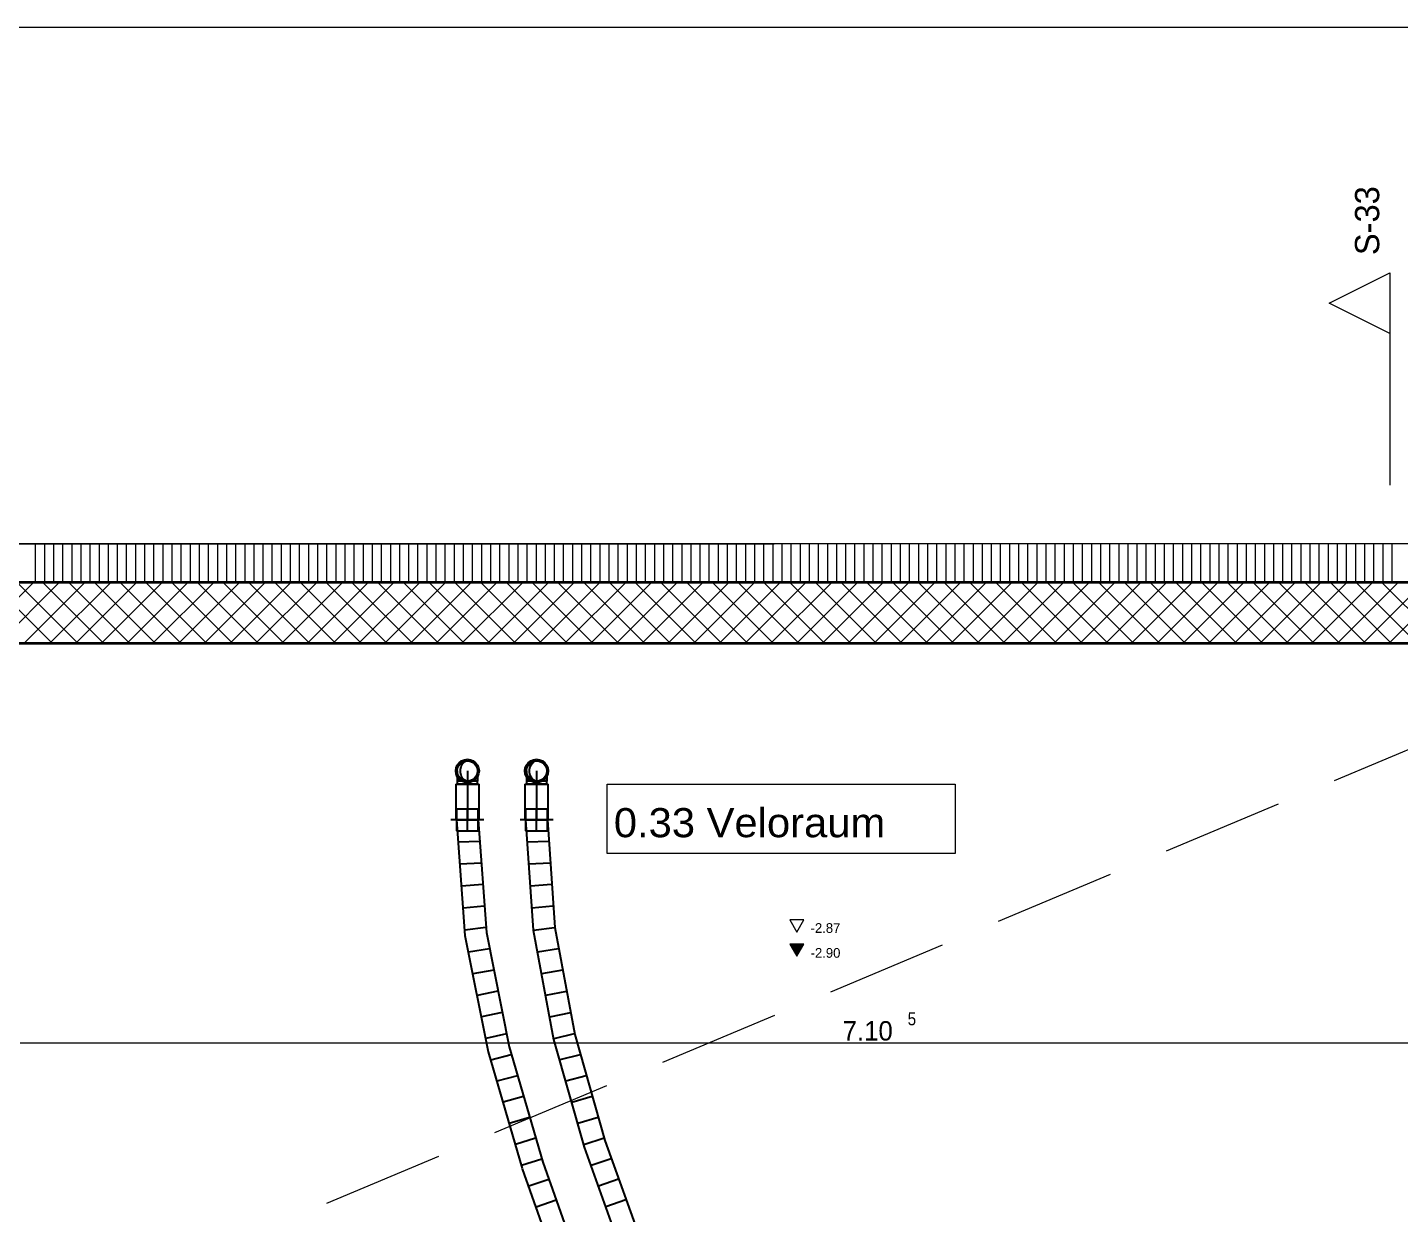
# Model space of a CAD drawing. Header units: millimetres. Extents: x -3497 to 2618, y -1809 to 2456.
# Drawn here: x 385 to 950, y 1893 to 2381 of the extents above; entities that cross this region are included whole.
import ezdxf
from ezdxf.enums import TextEntityAlignment as Align

# ---------------------------------------------------------------- set-up
doc = ezdxf.new("R2010")
doc.units = ezdxf.units.MM
doc.header["$LTSCALE"] = 100
doc.linetypes.add('DASHED', pattern=[0.75, 0.5, -0.25])
doc.linetypes.add('HIDDENX2', pattern=[0.75, 0.5, -0.25])
doc.layers.get('Defpoints').update_dxf_attribs({"color": 9, "true_color": 0x808080})
for name, color, linetype, true_color in [('00_Anm.FP', 7, 'Continuous', 0x00c0ff), ('20-Beton', 9, 'Continuous', 0x808080), ('30-Text', 7, 'Continuous', 0xff8000), ('30-Text 6', 3, 'Continuous', 0x00ff00), ('40-Raumstempel', 7, 'Continuous', 0x000000), ('Keine', 7, 'Continuous', 0xff8000), ('Layer31', 9, 'Continuous', 0x808080)]:
    doc.layers.add(name, color=color, linetype=linetype, true_color=true_color)
doc.layers.add('Layer34', color=7, linetype='Continuous')
doc.styles.add('Arial', font='arial.ttf')

# ---------------------------------------------------------------- blocks, each defined once
blk = doc.blocks.new('*X546')
at = {"layer": '40-Raumstempel', "color": 18, "linetype": 'Continuous', "lineweight": 13, "true_color": 0x000000}
for p, q in [((388.05, 2168.48), (388.05, 2152.48)), ((391.8, 2168.48), (391.8, 2152.48)), ((395.55, 2168.48), (395.55, 2152.48)), ((399.3, 2168.48), (399.3, 2152.48)), ((403.05, 2168.48), (403.05, 2152.48)), ((406.8, 2168.48), (406.8, 2152.48)), ((410.55, 2168.48), (410.55, 2152.48)), ((414.3, 2168.48), (414.3, 2152.48)), ((418.05, 2168.48), (418.05, 2152.48)), ((421.8, 2168.48), (421.8, 2152.48)), ((425.55, 2168.48), (425.55, 2152.48)), ((429.3, 2168.48), (429.3, 2152.48)), ((433.05, 2168.48), (433.05, 2152.48)), ((436.8, 2168.48), (436.8, 2152.48)), ((440.55, 2168.48), (440.55, 2152.48)), ((444.3, 2168.48), (444.3, 2152.48)), ((448.05, 2168.48), (448.05, 2152.48)), ((451.8, 2168.48), (451.8, 2152.48)), ((455.55, 2168.48), (455.55, 2152.48)), ((459.3, 2168.48), (459.3, 2152.48)), ((463.05, 2168.48), (463.05, 2152.48)), ((466.8, 2168.48), (466.8, 2152.48)), ((470.55, 2168.48), (470.55, 2152.48)), ((474.3, 2168.48), (474.3, 2152.48)), ((478.05, 2168.48), (478.05, 2152.48)), ((481.8, 2168.48), (481.8, 2152.48)), ((485.55, 2168.48), (485.55, 2152.48)), ((489.3, 2168.48), (489.3, 2152.48)), ((493.05, 2168.48), (493.05, 2152.48)), ((496.8, 2168.48), (496.8, 2152.48)), ((500.55, 2168.48), (500.55, 2152.48)), ((504.3, 2168.48), (504.3, 2152.48)), ((508.05, 2168.48), (508.05, 2152.48)), ((511.8, 2168.48), (511.8, 2152.48)), ((515.55, 2168.48), (515.55, 2152.48)), ((519.3, 2168.48), (519.3, 2152.48)), ((523.05, 2168.48), (523.05, 2152.48)), ((526.8, 2168.48), (526.8, 2152.48)), ((530.55, 2168.48), (530.55, 2152.48)), ((534.3, 2168.48), (534.3, 2152.48)), ((538.05, 2168.48), (538.05, 2152.48)), ((541.8, 2168.48), (541.8, 2152.48)), ((545.55, 2168.48), (545.55, 2152.48)), ((549.3, 2168.48), (549.3, 2152.48)), ((553.05, 2168.48), (553.05, 2152.48)), ((556.8, 2168.48), (556.8, 2152.48)), ((560.55, 2168.48), (560.55, 2152.48)), ((564.3, 2168.48), (564.3, 2152.48)), ((568.05, 2168.48), (568.05, 2152.48)), ((571.8, 2168.48), (571.8, 2152.48)), ((575.55, 2168.48), (575.55, 2152.48)), ((579.3, 2168.48), (579.3, 2152.48)), ((583.05, 2168.48), (583.05, 2152.48)), ((586.8, 2168.48), (586.8, 2152.48)), ((590.55, 2168.48), (590.55, 2152.48)), ((594.3, 2168.48), (594.3, 2152.48)), ((598.05, 2168.48), (598.05, 2152.48)), ((601.8, 2168.48), (601.8, 2152.48)), ((605.55, 2168.48), (605.55, 2152.48)), ((609.3, 2168.48), (609.3, 2152.48)), ((613.05, 2168.48), (613.05, 2152.48)), ((616.8, 2168.48), (616.8, 2152.48)), ((620.55, 2168.48), (620.55, 2152.48)), ((624.3, 2168.48), (624.3, 2152.48)), ((628.05, 2168.48), (628.05, 2152.48)), ((631.8, 2168.48), (631.8, 2152.48)), ((635.55, 2168.48), (635.55, 2152.48)), ((639.3, 2168.48), (639.3, 2152.48)), ((643.05, 2168.48), (643.05, 2152.48)), ((646.8, 2168.48), (646.8, 2152.48)), ((650.55, 2168.48), (650.55, 2152.48)), ((654.3, 2168.48), (654.3, 2152.48)), ((658.05, 2168.48), (658.05, 2152.48)), ((661.8, 2168.48), (661.8, 2152.48)), ((665.55, 2168.48), (665.55, 2152.48)), ((669.3, 2168.48), (669.3, 2152.48)), ((673.05, 2168.48), (673.05, 2152.48)), ((676.8, 2168.48), (676.8, 2152.48)), ((680.55, 2168.48), (680.55, 2152.48)), ((684.3, 2168.48), (684.3, 2152.48)), ((688.05, 2168.48), (688.05, 2152.48)), ((691.8, 2168.48), (691.8, 2152.48)), ((695.55, 2168.48), (695.55, 2152.48)), ((699.3, 2168.48), (699.3, 2152.48)), ((703.05, 2168.48), (703.05, 2152.48)), ((706.8, 2168.48), (706.8, 2152.48)), ((710.55, 2168.48), (710.55, 2152.48)), ((714.3, 2168.48), (714.3, 2152.48)), ((718.05, 2168.48), (718.05, 2152.48)), ((721.8, 2168.48), (721.8, 2152.48)), ((725.55, 2168.48), (725.55, 2152.48)), ((729.3, 2168.48), (729.3, 2152.48)), ((733.05, 2168.48), (733.05, 2152.48)), ((736.8, 2168.48), (736.8, 2152.48)), ((740.55, 2168.48), (740.55, 2152.48)), ((744.3, 2168.48), (744.3, 2152.48)), ((748.05, 2168.48), (748.05, 2152.48)), ((751.8, 2168.48), (751.8, 2152.48)), ((755.55, 2168.48), (755.55, 2152.48)), ((759.3, 2168.48), (759.3, 2152.48)), ((763.05, 2168.48), (763.05, 2152.48)), ((766.8, 2168.48), (766.8, 2152.48)), ((770.55, 2168.48), (770.55, 2152.48)), ((774.3, 2168.48), (774.3, 2152.48)), ((778.05, 2168.48), (778.05, 2152.48)), ((781.8, 2168.48), (781.8, 2152.48)), ((785.55, 2168.48), (785.55, 2152.48)), ((789.3, 2168.48), (789.3, 2152.48)), ((793.05, 2168.48), (793.05, 2152.48)), ((796.8, 2168.48), (796.8, 2152.48)), ((800.55, 2168.48), (800.55, 2152.48)), ((804.3, 2168.48), (804.3, 2152.48)), ((808.05, 2168.48), (808.05, 2152.48)), ((811.8, 2168.48), (811.8, 2152.48)), ((815.55, 2168.48), (815.55, 2152.48)), ((819.3, 2168.48), (819.3, 2152.48)), ((823.05, 2168.48), (823.05, 2152.48)), ((826.8, 2168.48), (826.8, 2152.48)), ((830.55, 2168.48), (830.55, 2152.48)), ((834.3, 2168.48), (834.3, 2152.48)), ((838.05, 2168.48), (838.05, 2152.48)), ((841.8, 2168.48), (841.8, 2152.48)), ((845.55, 2168.48), (845.55, 2152.48)), ((849.3, 2168.48), (849.3, 2152.48)), ((853.05, 2168.48), (853.05, 2152.48)), ((856.8, 2168.48), (856.8, 2152.48)), ((860.55, 2168.48), (860.55, 2152.48)), ((864.3, 2168.48), (864.3, 2152.48)), ((868.05, 2168.48), (868.05, 2152.48)), ((871.8, 2168.48), (871.8, 2152.48)), ((875.55, 2168.48), (875.55, 2152.48)), ((879.3, 2168.48), (879.3, 2152.48)), ((883.05, 2168.48), (883.05, 2152.48)), ((886.8, 2168.48), (886.8, 2152.48)), ((890.55, 2168.48), (890.55, 2152.48)), ((894.3, 2168.48), (894.3, 2152.48)), ((898.05, 2168.48), (898.05, 2152.48)), ((901.8, 2168.48), (901.8, 2152.48)), ((905.55, 2168.48), (905.55, 2152.48)), ((909.3, 2168.48), (909.3, 2152.48)), ((913.05, 2168.48), (913.05, 2152.48)), ((916.8, 2168.48), (916.8, 2152.48)), ((920.55, 2168.48), (920.55, 2152.48)), ((924.3, 2168.48), (924.3, 2152.48)), ((928.05, 2168.48), (928.05, 2152.48)), ((931.8, 2168.48), (931.8, 2152.48)), ((935.55, 2168.48), (935.55, 2152.48)), ((939.3, 2168.48), (939.3, 2152.48)), ((943.05, 2168.48), (943.05, 2152.48)), ((946.8, 2168.48), (946.8, 2152.48))]:
    blk.add_line(p, q, dxfattribs=at)
blk = doc.blocks.new('*X547')
at = {"layer": '40-Raumstempel', "color": 18, "linetype": 'Continuous', "lineweight": 13, "true_color": 0x000000}
for p, q in [((362.29, 2127.48), (387.29, 2152.48)), ((394.99, 2127.48), (369.99, 2152.48)), ((372.89, 2127.48), (397.89, 2152.48)), ((405.59, 2127.48), (380.59, 2152.48)), ((383.5, 2127.48), (408.5, 2152.48)), ((416.2, 2127.48), (391.2, 2152.48)), ((394.11, 2127.48), (419.11, 2152.48)), ((426.81, 2127.48), (401.81, 2152.48)), ((404.71, 2127.48), (429.71, 2152.48)), ((437.41, 2127.48), (412.41, 2152.48)), ((415.32, 2127.48), (440.32, 2152.48)), ((448.02, 2127.48), (423.02, 2152.48)), ((425.93, 2127.48), (450.93, 2152.48)), ((458.62, 2127.48), (433.62, 2152.48)), ((436.53, 2127.48), (461.53, 2152.48)), ((469.23, 2127.48), (444.23, 2152.48)), ((447.14, 2127.48), (472.14, 2152.48)), ((479.84, 2127.48), (454.84, 2152.48)), ((457.75, 2127.48), (482.75, 2152.48)), ((490.44, 2127.48), (465.44, 2152.48)), ((468.35, 2127.48), (493.35, 2152.48)), ((501.05, 2127.48), (476.05, 2152.48)), ((478.96, 2127.48), (503.96, 2152.48)), ((511.66, 2127.48), (486.66, 2152.48)), ((489.57, 2127.48), (514.57, 2152.48)), ((522.26, 2127.48), (497.26, 2152.48)), ((500.17, 2127.48), (525.17, 2152.48)), ((532.87, 2127.48), (507.87, 2152.48)), ((510.78, 2127.48), (535.78, 2152.48)), ((543.48, 2127.48), (518.48, 2152.48)), ((521.39, 2127.48), (546.39, 2152.48)), ((554.08, 2127.48), (529.08, 2152.48)), ((531.99, 2127.48), (556.99, 2152.48)), ((564.69, 2127.48), (539.69, 2152.48)), ((542.6, 2127.48), (567.6, 2152.48)), ((575.3, 2127.48), (550.3, 2152.48)), ((553.21, 2127.48), (578.21, 2152.48)), ((585.9, 2127.48), (560.9, 2152.48)), ((563.81, 2127.48), (588.81, 2152.48)), ((596.51, 2127.48), (571.51, 2152.48)), ((574.42, 2127.48), (599.42, 2152.48)), ((607.12, 2127.48), (582.12, 2152.48)), ((585.03, 2127.48), (610.03, 2152.48)), ((617.72, 2127.48), (592.72, 2152.48)), ((595.63, 2127.48), (620.63, 2152.48)), ((628.33, 2127.48), (603.33, 2152.48)), ((606.24, 2127.48), (631.24, 2152.48)), ((638.94, 2127.48), (613.94, 2152.48)), ((616.85, 2127.48), (641.85, 2152.48)), ((649.54, 2127.48), (624.54, 2152.48)), ((627.45, 2127.48), (652.45, 2152.48)), ((660.15, 2127.48), (635.15, 2152.48)), ((638.06, 2127.48), (663.06, 2152.48)), ((670.76, 2127.48), (645.76, 2152.48)), ((648.67, 2127.48), (673.67, 2152.48)), ((681.36, 2127.48), (656.36, 2152.48)), ((659.27, 2127.48), (684.27, 2152.48)), ((691.97, 2127.48), (666.97, 2152.48)), ((669.88, 2127.48), (694.88, 2152.48)), ((702.58, 2127.48), (677.58, 2152.48)), ((680.49, 2127.48), (705.49, 2152.48)), ((713.18, 2127.48), (688.18, 2152.48)), ((691.09, 2127.48), (716.09, 2152.48)), ((723.79, 2127.48), (698.79, 2152.48)), ((701.7, 2127.48), (726.7, 2152.48)), ((734.4, 2127.48), (709.4, 2152.48)), ((712.31, 2127.48), (737.31, 2152.48)), ((745, 2127.48), (720, 2152.48)), ((722.91, 2127.48), (747.91, 2152.48)), ((755.61, 2127.48), (730.61, 2152.48)), ((733.52, 2127.48), (758.52, 2152.48)), ((766.22, 2127.48), (741.22, 2152.48)), ((744.13, 2127.48), (769.13, 2152.48)), ((776.82, 2127.48), (751.82, 2152.48)), ((754.73, 2127.48), (779.73, 2152.48)), ((787.43, 2127.48), (762.43, 2152.48)), ((765.34, 2127.48), (790.34, 2152.48)), ((798.04, 2127.48), (773.04, 2152.48)), ((775.95, 2127.48), (800.95, 2152.48)), ((808.64, 2127.48), (783.64, 2152.48)), ((786.55, 2127.48), (811.55, 2152.48)), ((819.25, 2127.48), (794.25, 2152.48)), ((797.16, 2127.48), (822.16, 2152.48)), ((829.86, 2127.48), (804.86, 2152.48)), ((807.77, 2127.48), (832.77, 2152.48)), ((840.46, 2127.48), (815.46, 2152.48)), ((818.37, 2127.48), (843.37, 2152.48)), ((851.07, 2127.48), (826.07, 2152.48)), ((828.98, 2127.48), (853.98, 2152.48)), ((861.68, 2127.48), (836.68, 2152.48)), ((839.58, 2127.48), (864.58, 2152.48)), ((872.28, 2127.48), (847.28, 2152.48)), ((850.19, 2127.48), (875.19, 2152.48)), ((882.89, 2127.48), (857.89, 2152.48)), ((860.8, 2127.48), (885.8, 2152.48)), ((893.5, 2127.48), (868.5, 2152.48)), ((871.4, 2127.48), (896.4, 2152.48)), ((904.1, 2127.48), (879.1, 2152.48)), ((882.01, 2127.48), (907.01, 2152.48)), ((914.71, 2127.48), (889.71, 2152.48)), ((892.62, 2127.48), (917.62, 2152.48)), ((925.32, 2127.48), (900.32, 2152.48)), ((903.22, 2127.48), (928.22, 2152.48)), ((935.92, 2127.48), (910.92, 2152.48)), ((913.83, 2127.48), (938.83, 2152.48)), ((946.53, 2127.48), (921.53, 2152.48)), ((924.44, 2127.48), (949.44, 2152.48)), ((957.14, 2127.48), (932.14, 2152.48)), ((935.04, 2127.48), (960.04, 2152.48)), ((967.74, 2127.48), (942.74, 2152.48)), ((945.65, 2127.48), (970.65, 2152.48))]:
    blk.add_line(p, q, dxfattribs=at)
blk = doc.blocks.new('AnonymMegaMac_nNn0700')
at = {"layer": '20-Beton', "color": 8, "linetype": 'Continuous', "lineweight": 13, "true_color": 0x808080}
blk.add_line((381.87, 1962.88), (1092.37, 1962.88), dxfattribs=at)
at = {"layer": '20-Beton', "color": 8, "linetype": 'Continuous', "lineweight": 18, "true_color": 0x808080, "style": 'Arial'}
for s, height, width, p, p2 in [('5', 5.28, 0.853093, (747.38, 1970.15), (750.87, 1970.15)), ('7.10', 8, 0.951031, (720.6, 1963.85), (741.26, 1963.85))]:
    blk.add_text(s, height=height, dxfattribs=dict(at, width=width)).set_placement(p, p2, align=Align.FIT)
blk = doc.blocks.new('AnonymMegaMac_nNn0839')
at = {"layer": '20-Beton', "color": 8, "linetype": 'Continuous', "lineweight": 13, "true_color": 0x808080}
blk.add_line((692.37, 2168.35), (-3105.19, 2168.35), dxfattribs=at)
blk = doc.blocks.new('AnonymMegaMac_nNn0840')
at = {"layer": '20-Beton', "color": 8, "linetype": 'Continuous', "lineweight": 13, "true_color": 0x808080}
blk.add_line((692.37, 2168.35), (-3105.19, 2168.35), dxfattribs=at)
blk = doc.blocks.new('AnonymMegaMac_nNn0942')
at = {"layer": '20-Beton', "color": 8, "linetype": 'Continuous', "lineweight": 13, "true_color": 0x808080}
blk.add_line((1038.37, 2168.48), (362, 2168.5), dxfattribs=at)
blk = doc.blocks.new('SheetMove_001_nNn01233')
at = {"layer": 'Layer34', "color": 7, "linetype": 'Continuous', "lineweight": 13}
blk.add_line((1543.4, 2381.12), (-3421.6, 2381.12), dxfattribs=at)

msp = doc.modelspace()

# ---------------------------------------------------------------- hatches: boundary and pattern name
at = {"layer": '20-Beton', "linetype": 'Continuous', "lineweight": 13, "true_color": 0x808080}
msp.add_hatch(color=8, dxfattribs=at).paths.add_polyline_path([(701.77, 1998.54), (704.68, 2003.58), (698.86, 2003.58)], flags=0)

# ---------------------------------------------------------------- linework, layer by layer
at = {"layer": '00_Anm.FP', "color": 8, "linetype": 'Continuous', "lineweight": 18, "true_color": 0x808080}
msp.add_lwpolyline([(1068.37, 2168.48), (-703.63, 2168.48)], dxfattribs=at)
at = {"layer": '00_Anm.FP', "color": 8, "linetype": 'Continuous', "lineweight": 35, "true_color": 0x808080}
msp.add_lwpolyline([(-703.63, 2127.48), (1068.37, 2127.48)], dxfattribs=at)
at = {"layer": '20-Beton', "color": 8, "linetype": 'Continuous', "lineweight": 13, "true_color": 0x808080}
for p, q in [((704.68, 2013.58), (698.86, 2013.58)), ((698.86, 2013.58), (701.77, 2008.54)), ((701.77, 2008.54), (704.68, 2013.58)), ((704.68, 2003.58), (698.86, 2003.58)), ((698.86, 2003.58), (701.77, 1998.54)), ((701.77, 1998.54), (704.68, 2003.58))]:
    msp.add_line(p, q, dxfattribs=at)
at = {"layer": '30-Text', "color": 18, "linetype": 'HIDDENX2', "lineweight": 13, "true_color": 0x000000}
msp.add_line((369.87, 1838.88), (1117.37, 2152.48), dxfattribs=at)
msp.add_lwpolyline([(-2130.64, 2152.48), (1117.37, 2152.48), (1117.37, 1638.98), (369.87, 1638.98), (369.87, 1838.88), (-116.13, 1838.88), (-116.13, 1638.98), (-1250.63, 1638.98), (-1250.63, 1838.93), (-1739.62, 1838.93), (-1739.62, 1638.98), (-2130.64, 1638.98)], close=True, dxfattribs=at)
at = {"layer": '30-Text 6', "color": 8, "linetype": 'Continuous', "lineweight": 35, "true_color": 0x808080}
msp.add_line((1068.37, 2152.48), (-703.63, 2152.48), dxfattribs=at)
at = {"layer": 'Defpoints', "color": 8, "linetype": 'Continuous', "lineweight": 13, "true_color": 0x808080}
msp.add_line((945.99, 2255.11), (945.99, 2192.61), dxfattribs=at)
at = {"layer": 'Keine', "color": 140, "linetype": 'DASHED', "lineweight": 25, "true_color": 0x00c0ff}
for p, q in [((561.22, 2074.89), (561.38, 2076.13)), ((561.38, 2073.65), (561.22, 2074.89)), ((561.38, 2076.13), (561.86, 2077.29)), ((561.82, 2074.89), (561.96, 2075.98)), ((561.82, 2074.89), (561.82, 2074.75)), ((561.96, 2073.8), (561.82, 2074.89)), ((561.82, 2074.75), (561.82, 2074.33)), ((561.82, 2074.33), (561.82, 2073.66)), ((561.86, 2077.29), (562.62, 2078.28)), ((561.96, 2075.98), (562.38, 2076.99)), ((562.38, 2076.99), (563.05, 2077.86)), ((562.62, 2078.28), (563.62, 2079.05)), ((563.05, 2077.86), (563.92, 2078.53)), ((563.13, 2075.52), (563.45, 2076.74)), ((563.13, 2074.26), (563.13, 2075.52)), ((563.45, 2073.04), (563.13, 2074.26)), ((563.45, 2076.74), (564.07, 2077.83)), ((563.62, 2079.05), (564.78, 2079.53)), ((563.92, 2078.53), (564.93, 2078.95)), ((564.07, 2077.83), (564.94, 2078.74)), ((564.78, 2079.53), (566.02, 2079.69)), ((564.93, 2078.95), (566.02, 2079.09)), ((564.94, 2078.74), (566.02, 2079.39)), ((566.02, 2079.69), (567.26, 2079.53)), ((566.02, 2079.09), (567.11, 2078.95)), ((566.02, 2074.89), (566.02, 2074.75)), ((566.02, 2074.75), (566.02, 2074.33)), ((566.02, 2074.33), (566.02, 2073.66)), ((567.11, 2078.95), (568.12, 2078.53)), ((567.26, 2079.53), (568.42, 2079.05)), ((568.12, 2078.53), (568.99, 2077.86)), ((568.42, 2079.05), (569.41, 2078.28)), ((568.99, 2077.86), (569.66, 2076.99)), ((569.41, 2078.28), (570.18, 2077.29)), ((569.66, 2076.99), (570.08, 2075.98)), ((570.08, 2075.98), (570.22, 2074.89)), ((570.22, 2074.89), (570.08, 2073.8)), ((570.18, 2077.29), (570.66, 2076.13)), ((570.22, 2074.89), (570.22, 2074.75)), ((570.22, 2074.75), (570.22, 2074.33)), ((570.22, 2074.33), (570.22, 2073.66)), ((570.66, 2076.13), (570.82, 2074.89)), ((570.82, 2074.89), (570.66, 2073.65)), ((589.72, 2074.89), (589.88, 2076.13)), ((589.88, 2073.65), (589.72, 2074.89)), ((589.88, 2076.13), (590.36, 2077.29)), ((590.32, 2074.89), (590.46, 2075.98)), ((590.32, 2074.89), (590.32, 2074.75)), ((590.46, 2073.8), (590.32, 2074.89)), ((590.32, 2074.75), (590.32, 2074.33)), ((590.32, 2074.33), (590.32, 2073.66)), ((590.36, 2077.29), (591.12, 2078.28)), ((590.46, 2075.98), (590.88, 2076.99)), ((590.88, 2076.99), (591.55, 2077.86)), ((591.12, 2078.28), (592.12, 2079.05)), ((591.55, 2077.86), (592.42, 2078.53)), ((591.63, 2075.52), (591.95, 2076.74)), ((591.63, 2074.26), (591.63, 2075.52)), ((591.95, 2073.04), (591.63, 2074.26)), ((591.95, 2076.74), (592.57, 2077.83)), ((592.12, 2079.05), (593.28, 2079.53)), ((592.42, 2078.53), (593.43, 2078.95)), ((592.57, 2077.83), (593.44, 2078.74)), ((593.28, 2079.53), (594.52, 2079.69)), ((593.43, 2078.95), (594.52, 2079.09)), ((593.44, 2078.74), (594.52, 2079.39)), ((594.52, 2079.69), (595.76, 2079.53)), ((594.52, 2079.09), (595.61, 2078.95)), ((594.52, 2074.89), (594.52, 2074.75)), ((594.52, 2074.75), (594.52, 2074.33)), ((594.52, 2074.33), (594.52, 2073.66)), ((595.61, 2078.95), (596.62, 2078.53)), ((595.76, 2079.53), (596.92, 2079.05)), ((596.62, 2078.53), (597.49, 2077.86)), ((596.92, 2079.05), (597.91, 2078.28)), ((597.49, 2077.86), (598.16, 2076.99)), ((597.91, 2078.28), (598.68, 2077.29)), ((598.16, 2076.99), (598.58, 2075.98)), ((598.58, 2075.98), (598.72, 2074.89)), ((598.72, 2074.89), (598.58, 2073.8)), ((598.68, 2077.29), (599.16, 2076.13)), ((598.72, 2074.89), (598.72, 2074.75)), ((598.72, 2074.75), (598.72, 2074.33)), ((598.72, 2074.33), (598.72, 2073.66)), ((599.16, 2076.13), (599.32, 2074.89)), ((599.32, 2074.89), (599.16, 2073.65)), ((561.22, 2069.49), (561.22, 2054.79)), ((561.22, 2069.49), (564.03, 2069.49)), ((561.86, 2072.49), (561.38, 2073.65)), ((561.82, 2073.66), (561.82, 2072.79)), ((561.82, 2072.79), (561.82, 2071.78)), ((561.82, 2071.78), (561.82, 2070.69)), ((561.82, 2070.69), (561.82, 2069.49)), ((564.28, 2070.69), (561.82, 2070.69)), ((564.28, 2069.49), (561.82, 2069.49)), ((562.62, 2071.5), (561.86, 2072.49)), ((562.38, 2072.79), (561.96, 2073.8)), ((563.05, 2071.92), (562.38, 2072.79)), ((563.62, 2070.73), (562.62, 2071.5)), ((563.92, 2071.25), (563.05, 2071.92)), ((564.07, 2071.95), (563.45, 2073.04)), ((564.78, 2070.25), (563.62, 2070.73)), ((564.93, 2070.83), (563.92, 2071.25)), ((564.03, 2069.49), (568.01, 2069.49)), ((564.94, 2071.04), (564.07, 2071.95)), ((567.76, 2070.69), (564.28, 2070.69)), ((567.76, 2069.49), (564.28, 2069.49)), ((566.02, 2070.09), (564.78, 2070.25)), ((566.02, 2070.69), (564.93, 2070.83)), ((566.02, 2070.39), (564.94, 2071.04)), ((566.02, 2073.66), (566.02, 2072.79)), ((566.02, 2072.79), (566.02, 2071.78)), ((566.02, 2071.78), (566.02, 2070.69)), ((567.11, 2070.83), (566.02, 2070.69)), ((566.02, 2070.69), (566.02, 2054.79)), ((567.26, 2070.25), (566.02, 2070.09)), ((568.12, 2071.25), (567.11, 2070.83)), ((568.42, 2070.73), (567.26, 2070.25)), ((570.22, 2070.69), (567.76, 2070.69)), ((570.22, 2069.49), (567.76, 2069.49)), ((568.01, 2069.49), (570.82, 2069.49)), ((568.99, 2071.92), (568.12, 2071.25)), ((569.41, 2071.5), (568.42, 2070.73)), ((569.66, 2072.79), (568.99, 2071.92)), ((570.18, 2072.49), (569.41, 2071.5)), ((570.08, 2073.8), (569.66, 2072.79)), ((570.66, 2073.65), (570.18, 2072.49)), ((570.22, 2073.66), (570.22, 2072.79)), ((570.22, 2072.79), (570.22, 2071.78)), ((570.22, 2071.78), (570.22, 2070.69)), ((570.22, 2069.49), (570.22, 2070.69)), ((570.82, 2054.79), (570.82, 2069.49)), ((589.72, 2069.49), (589.72, 2054.79)), ((589.72, 2069.49), (592.53, 2069.49)), ((590.36, 2072.49), (589.88, 2073.65)), ((590.32, 2073.66), (590.32, 2072.79)), ((590.32, 2072.79), (590.32, 2071.78)), ((590.32, 2071.78), (590.32, 2070.69)), ((590.32, 2070.69), (590.32, 2069.49)), ((592.78, 2070.69), (590.32, 2070.69)), ((592.78, 2069.49), (590.32, 2069.49)), ((591.12, 2071.5), (590.36, 2072.49)), ((590.88, 2072.79), (590.46, 2073.8)), ((591.55, 2071.92), (590.88, 2072.79)), ((592.12, 2070.73), (591.12, 2071.5)), ((592.42, 2071.25), (591.55, 2071.92)), ((592.57, 2071.95), (591.95, 2073.04)), ((593.28, 2070.25), (592.12, 2070.73)), ((593.43, 2070.83), (592.42, 2071.25)), ((592.53, 2069.49), (596.51, 2069.49)), ((593.44, 2071.04), (592.57, 2071.95)), ((596.26, 2070.69), (592.78, 2070.69)), ((596.26, 2069.49), (592.78, 2069.49)), ((594.52, 2070.09), (593.28, 2070.25)), ((594.52, 2070.69), (593.43, 2070.83)), ((594.52, 2070.39), (593.44, 2071.04)), ((594.52, 2073.66), (594.52, 2072.79)), ((594.52, 2072.79), (594.52, 2071.78)), ((594.52, 2071.78), (594.52, 2070.69)), ((595.61, 2070.83), (594.52, 2070.69)), ((594.52, 2070.69), (594.52, 2054.79)), ((595.76, 2070.25), (594.52, 2070.09)), ((596.62, 2071.25), (595.61, 2070.83)), ((596.92, 2070.73), (595.76, 2070.25)), ((598.72, 2070.69), (596.26, 2070.69)), ((598.72, 2069.49), (596.26, 2069.49)), ((596.51, 2069.49), (599.32, 2069.49)), ((597.49, 2071.92), (596.62, 2071.25)), ((597.91, 2071.5), (596.92, 2070.73)), ((598.16, 2072.79), (597.49, 2071.92)), ((598.68, 2072.49), (597.91, 2071.5)), ((598.58, 2073.8), (598.16, 2072.79)), ((599.16, 2073.65), (598.68, 2072.49)), ((598.72, 2073.66), (598.72, 2072.79)), ((598.72, 2072.79), (598.72, 2071.78)), ((598.72, 2071.78), (598.72, 2070.69)), ((598.72, 2069.49), (598.72, 2070.69)), ((599.32, 2054.79), (599.32, 2069.49)), ((561.52, 2059.29), (561.52, 2050.29)), ((561.52, 2059.29), (564.15, 2059.29)), ((564.15, 2059.29), (567.88, 2059.29)), ((566.02, 2050.29), (566.02, 2059.29)), ((567.88, 2059.29), (570.52, 2059.29)), ((570.52, 2050.29), (570.52, 2059.29)), ((590.02, 2059.29), (590.02, 2050.29)), ((590.02, 2059.29), (592.65, 2059.29)), ((592.65, 2059.29), (596.38, 2059.29)), ((594.52, 2050.29), (594.52, 2059.29)), ((596.38, 2059.29), (599.02, 2059.29)), ((599.02, 2050.29), (599.02, 2059.29)), ((572.82, 2054.79), (559.22, 2054.79)), ((561.22, 2054.79), (564.03, 2054.79)), ((561.67, 2054.79), (561.52, 2054.79)), ((562.12, 2054.69), (561.52, 2054.69)), ((561.52, 2054.69), (565.03, 2007.15)), ((562.12, 2054.79), (561.67, 2054.79)), ((562.84, 2054.79), (562.12, 2054.79)), ((563.77, 2054.69), (562.12, 2054.69)), ((563.77, 2054.79), (562.84, 2054.79)), ((564.85, 2054.79), (563.77, 2054.79)), ((566.02, 2054.69), (563.77, 2054.69)), ((564.03, 2054.79), (568.01, 2054.79)), ((566.02, 2054.79), (564.85, 2054.79)), ((567.18, 2054.79), (566.02, 2054.79)), ((566.02, 2054.69), (568.27, 2054.69)), ((568.27, 2054.79), (567.18, 2054.79)), ((568.01, 2054.79), (570.82, 2054.79)), ((569.2, 2054.79), (568.27, 2054.79)), ((568.27, 2054.69), (569.92, 2054.69)), ((569.92, 2054.79), (569.2, 2054.79)), ((570.37, 2054.79), (569.92, 2054.79)), ((569.92, 2054.69), (570.52, 2054.69)), ((570.52, 2054.79), (570.37, 2054.79)), ((570.52, 2054.69), (573.94, 2008.36)), ((601.32, 2054.79), (587.72, 2054.79)), ((589.72, 2054.79), (592.53, 2054.79)), ((590.17, 2054.79), (590.02, 2054.79)), ((590.62, 2054.69), (590.02, 2054.69)), ((590.02, 2054.69), (593.07, 2009.27)), ((590.62, 2054.79), (590.17, 2054.79)), ((591.34, 2054.79), (590.62, 2054.79)), ((592.27, 2054.69), (590.62, 2054.69)), ((592.27, 2054.79), (591.34, 2054.79)), ((593.35, 2054.79), (592.27, 2054.79)), ((594.52, 2054.69), (592.27, 2054.69)), ((592.53, 2054.79), (596.51, 2054.79)), ((594.52, 2054.79), (593.35, 2054.79)), ((595.68, 2054.79), (594.52, 2054.79)), ((594.52, 2054.69), (596.77, 2054.69)), ((596.77, 2054.79), (595.68, 2054.79)), ((596.51, 2054.79), (599.32, 2054.79)), ((597.7, 2054.79), (596.77, 2054.79)), ((596.77, 2054.69), (598.42, 2054.69)), ((598.42, 2054.79), (597.7, 2054.79)), ((598.87, 2054.79), (598.42, 2054.79)), ((598.42, 2054.69), (599.02, 2054.69)), ((599.02, 2054.79), (598.87, 2054.79)), ((599.02, 2054.69), (602, 2010.41)), ((561.52, 2050.29), (564.15, 2050.29)), ((564.15, 2050.29), (567.88, 2050.29)), ((567.88, 2050.29), (570.52, 2050.29)), ((590.02, 2050.29), (592.65, 2050.29)), ((592.65, 2050.29), (596.38, 2050.29)), ((596.38, 2050.29), (599.02, 2050.29)), ((571.04, 2045.83), (562.32, 2045.6)), ((599.49, 2045.82), (590.76, 2045.6)), ((571.7, 2036.97), (562.98, 2036.51)), ((600.09, 2036.95), (591.37, 2036.51)), ((572.36, 2028.1), (563.65, 2027.42)), ((600.68, 2028.08), (591.98, 2027.42)), ((573.01, 2019.24), (564.33, 2018.34)), ((601.28, 2019.21), (592.59, 2018.33)), ((573.66, 2010.38), (565, 2009.25)), ((565.03, 2007.15), (574.55, 1959.16)), ((573.94, 2008.36), (583.28, 1961.3)), ((593.07, 2009.27), (601.49, 1964.34)), ((601.88, 2010.34), (593.22, 2009.24)), ((602, 2010.41), (610.24, 1966.4)), ((575.15, 2001.61), (566.52, 2000.3)), ((603.52, 2001.59), (594.89, 2000.31)), ((576.89, 1992.86), (568.28, 1991.38)), ((605.16, 1992.83), (596.56, 1991.37)), ((578.62, 1984.12), (570.05, 1982.47)), ((606.81, 1984.08), (598.23, 1982.43)), ((580.36, 1975.37), (571.82, 1973.56)), ((608.45, 1975.32), (599.91, 1973.5)), ((582.09, 1966.63), (573.59, 1964.65)), ((583.28, 1961.3), (597.14, 1913.75)), ((601.49, 1964.34), (614.16, 1919.89)), ((610.08, 1966.56), (601.59, 1964.56)), ((610.24, 1966.4), (622.71, 1922.64)), ((574.55, 1959.16), (588.6, 1910.99)), ((584.12, 1957.94), (575.66, 1955.82)), ((612.52, 1957.97), (604.05, 1955.84)), ((586.63, 1949.36), (578.19, 1947.13)), ((614.96, 1949.38), (606.53, 1947.11)), ((589.13, 1940.77), (580.72, 1938.43)), ((617.41, 1940.79), (609.02, 1938.39)), ((591.64, 1932.19), (583.26, 1929.74)), ((619.86, 1932.2), (611.5, 1929.67)), ((594.14, 1923.6), (585.79, 1921.04)), ((622.31, 1923.61), (613.99, 1920.95)), ((622.71, 1922.64), (638.36, 1879.08)), ((614.16, 1919.89), (629.97, 1875.86)), ((596.64, 1915.02), (588.33, 1912.35)), ((588.6, 1910.99), (605.7, 1862.85)), ((597.14, 1913.75), (614.11, 1865.99)), ((625.26, 1915.17), (616.98, 1912.41)), ((599.57, 1906.55), (591.28, 1903.81)), ((628.29, 1906.74), (620.04, 1903.9)), ((602.57, 1898.1), (594.3, 1895.29)), ((631.32, 1898.31), (623.09, 1895.38))]:
    msp.add_line(p, q, dxfattribs=at)
at = {"layer": 'Layer31', "color": 8, "linetype": 'Continuous', "lineweight": 13, "true_color": 0x808080}
msp.add_lwpolyline([(623.62, 2069.44), (766.99, 2069.44), (766.99, 2040.87), (623.62, 2040.87)], close=True, dxfattribs=at)

# ---------------------------------------------------------------- block references
for name in ['AnonymMegaMac_nNn0840', 'AnonymMegaMac_nNn0839', 'AnonymMegaMac_nNn0942', '*X546', '*X547', 'AnonymMegaMac_nNn0700']:
    msp.add_blockref(name, (0, 0))

# ---------------------------------------------------------------- texts
at = {"layer": 'Defpoints', "color": 8, "linetype": 'Continuous', "lineweight": 13, "true_color": 0x808080, "style": 'Arial', "width": 0.962687}
msp.add_text('S-33', height=10, rotation=90, dxfattribs=at).set_placement((941.62, 2287.35), (941.62, 2315.73), align=Align.FIT)
at = {"layer": 'Layer31', "color": 8, "linetype": 'Continuous', "lineweight": 13, "true_color": 0x808080, "style": 'Arial'}
for s, height, width, p, p2 in [('0.33 Veloraum', 12, 1.02644, (626.35, 2047.59), (738.15, 2047.59)), ('-2.87', 4, 0.966048, (707.38, 2008.19), (719.68, 2008.19)), ('-2.90', 4, 0.965105, (707.4, 1997.95), (719.68, 1997.95))]:
    msp.add_text(s, height=height, dxfattribs=dict(at, width=width)).set_placement(p, p2, align=Align.FIT)

# ---------------------------------------------------------------- next in the draw order: wipeouts: each hides what was drawn before it
at = {"color": 254, "linetype": 'Continuous', "lineweight": 13, "true_color": 0xd6d6d6}
msp.add_wipeout([(945.99, 2280.11), (920.99, 2267.61), (945.99, 2255.11)], dxfattribs=at).dxf.layer = 'Defpoints'

# ---------------------------------------------------------------- next in the draw order: linework, layer by layer
at = {"layer": 'Defpoints', "color": 8, "linetype": 'Continuous', "lineweight": 13, "true_color": 0x808080}
msp.add_lwpolyline([(945.99, 2280.11), (945.99, 2255.11), (920.99, 2267.61)], close=True, dxfattribs=at)

# ---------------------------------------------------------------- next in the draw order: block references
msp.add_blockref('SheetMove_001_nNn01233', (0, 0))

doc.saveas('drawing.dxf')
